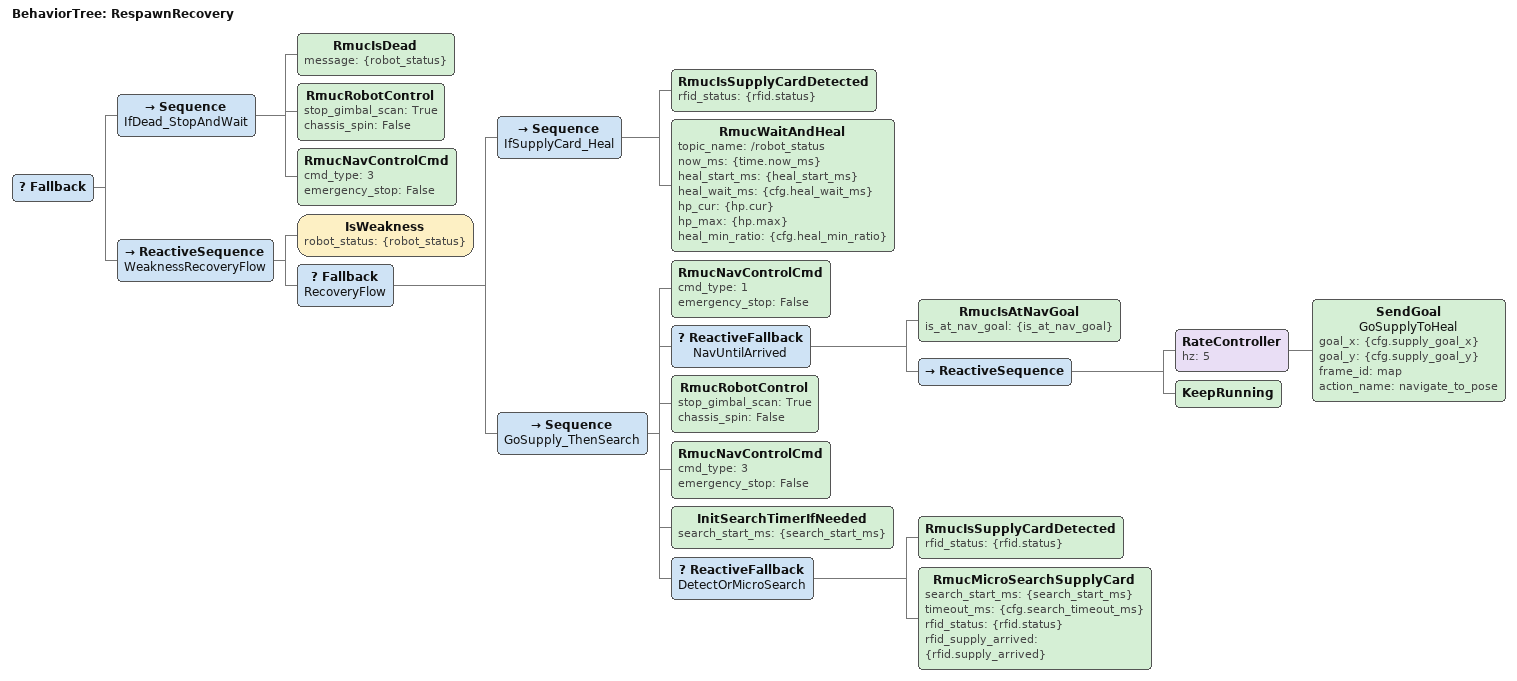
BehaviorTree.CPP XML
<root BTCPP_format="4">
    <BehaviorTree ID="RespawnRecovery">
        <Fallback>

            <!-- A. 战亡：停车等待复活读条结束 -->
            <Sequence name="IfDead_StopAndWait">
                <RmucIsDead message="{robot_status}"/>
                <RmucRobotControl stop_gimbal_scan="True"
                              chassis_spin="False"/>
                <RmucNavControlCmd cmd_type="3"
                               emergency_stop="False"/>
            </Sequence>

            <!-- B. 虚弱恢复：检测到虚弱 → 导航补给区 → 刷卡 → 等回血 -->
            <ReactiveSequence name="WeaknessRecoveryFlow">

                <!-- 门控：不虚弱时立即退出（IsWeakness=FAILURE → ReactiveSequence=FAILURE） -->
                <IsWeakness robot_status="{robot_status}"/>

                <Fallback name="RecoveryFlow">

                    <!-- 成功分支：已检测到补给区RFID → 等待回血到指定比例 -->
                    <Sequence name="IfSupplyCard_Heal">
                        <RmucIsSupplyCardDetected rfid_status="{rfid.status}"/>

                        <!-- 等待回血到指定比例；达到目标血量后返回 SUCCESS，流程自然结束 -->
                        <RmucWaitAndHeal
                            topic_name="/robot_status"
                            now_ms="{time.now_ms}"
                            heal_start_ms="{heal_start_ms}"
                            heal_wait_ms="{cfg.heal_wait_ms}"
                            hp_cur="{hp.cur}"
                            hp_max="{hp.max}"
                            heal_min_ratio="{cfg.heal_min_ratio}"/>
                    </Sequence>

                    <!-- 失败分支：未检测到卡 → 去补给区 → 到达后微搜 -->
                    <Sequence name="GoSupply_ThenSearch">

                        <!-- 1. 启动导航模式 -->
                        <RmucNavControlCmd cmd_type="1" emergency_stop="False"/>

                        <!-- 2. 导航到补给区（到达前持续RUNNING） -->
                        <ReactiveFallback name="NavUntilArrived">
                            <RmucIsAtNavGoal is_at_nav_goal="{is_at_nav_goal}"/>
                            <ReactiveSequence>
                                <RateController hz="5">
                                    <SendGoal name="GoSupplyToHeal"
                                        goal_x="{cfg.supply_goal_x}"
                                        goal_y="{cfg.supply_goal_y}"
                                        frame_id="map"
                                        action_name="navigate_to_pose"/>
                                </RateController>
                                <KeepRunning/>
                            </ReactiveSequence>
                        </ReactiveFallback>

                        <!-- 3. 到达后刹车 -->
                        <RmucRobotControl stop_gimbal_scan="True"
                                      chassis_spin="False"/>
                        <RmucNavControlCmd cmd_type="3"
                                       emergency_stop="False"/>

                        <!-- 4. 初始化搜卡计时器 -->
                        <InitSearchTimerIfNeeded search_start_ms="{search_start_ms}"/>

                        <!-- 5. 先感应补给卡，感应不到再微动搜索 -->
                        <ReactiveFallback name="DetectOrMicroSearch">
                            <RmucIsSupplyCardDetected rfid_status="{rfid.status}"/>
                            <RmucMicroSearchSupplyCard
                                search_start_ms="{search_start_ms}"
                                timeout_ms="{cfg.search_timeout_ms}"
                                rfid_status="{rfid.status}"
                                rfid_supply_arrived="{rfid.supply_arrived}"/>
                        </ReactiveFallback>

                    </Sequence>

                </Fallback>

            </ReactiveSequence>

        </Fallback>
    </BehaviorTree>

</root>
